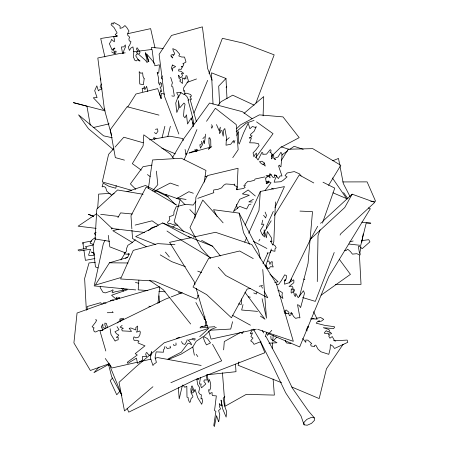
<?xml version="1.0" encoding="UTF-8"?>
<svg xmlns="http://www.w3.org/2000/svg" width="449" height="449" viewBox="0 0 449 449"><rect width="100%" height="100%" fill="white"/><g stroke="black" fill="none" stroke-linecap="round" stroke-linejoin="round"><path stroke-width="0.67" d="M123.711 288.342L123.711 289.302L126.915 289.263L127.219 289.79L111.582 295.24L115.444 298.602L117.161 297.086L116.325 299.017L118.255 298.243L119.204 297.272L119.092 298.765M159.114 295.869L159.406 302.699M317.28 281.618L318.015 235.691L320.109 229.742M266.661 228.788L266.717 225.993L273.295 211.378M263.092 115.864L263.715 96.574L244.048 113.367M275.439 201.938L273.817 241.73L272.706 245.042M194.905 218.135L195.893 197.268L207.387 175.598L238.043 168.263L237.021 189.82M97.663 208.796L98.64 194.108L110.359 193.345M275.012 207.567L284.453 186.599L260.325 191.47L258.983 210.362L248.69 233.233M138.881 280.187L138.18 289.869L147.85 290.57M241.674 298.899L241.276 304.433L238.537 303.855M223.653 349.866L224.287 341.543L240.658 332.372M272.212 348.418L272.633 342.868M272.79 340.785L273.216 335.24M151.262 49.519L151.436 47.448L163.206 48.453M206.697 374.932L206.484 376.98L207.27 379.989L204.447 379.905L203.79 381.184L205.822 383.94L201.55 387.801L200.742 385.758L201.214 383.968L199.435 384.091L200.456 377.34M157.947 303.485L159.704 286.793L111.212 300.768L77.06 313.026L73.905 342.924L90.356 370.487L109.404 363.651M205.614 134.144L204.374 143.759L203.824 140.357L202.319 145.055L200.406 148.153L199.85 144.752L201.152 144.292L201.988 142.821L201.343 141.278M116.196 185.611L115.831 188.26L108.927 186.301L103.191 183.091L102.097 186.846L103.803 186.531L105.605 187.328L106.806 191.179L111.301 195.051L114.181 193.3M101.126 304.085L101.25 303.176L100.368 302.761L87.033 306.577L87.331 309.524M148.417 188.266L152.503 159.956L181.334 158.222L205.956 170.424L204.267 182.159M117.683 322.926L118.244 321.636M359.812 253.163L360.912 246.978M361.771 242.168L363.247 233.923M100.363 286.395L100.144 287.545L102.978 292.248L105.262 292.911L111.161 290.924L112.89 289.757L113.086 290.823L112.037 292.136L112.817 292.815L114.798 291.872L121.892 290.486L123.666 290.688M123.284 53.465L123.913 50.451L125.501 46.842L125.333 44.928L123.873 46.853L121.415 46.977L122.588 53.493M285.693 340.308L285.446 341.414L286.889 343.148L288.219 343.014L289.818 343.749L290.963 342.929M182.412 385.203L179.207 398.92L178.438 388.795L178.825 387.554M238.93 361.888L238.11 365.267L281.568 382.7M162.038 137.837L164.873 126.304M167.847 136.451L170.367 126.309M232.576 321.709L230.719 329.055L209.728 330.228M262.766 220.178L261.621 224.652L263.103 224.006L263.922 224.635L260.336 230.517L262.053 234.249L264.483 236.977L264.124 229.849L266.352 237.818L267.335 231.426L271.482 237.886L271.387 239.951L272.032 241.287L271.308 241.764L270.472 240.978L272.201 244.02L274.973 245.631L276.18 247.747L275.012 248.83L274.951 251.272L271.303 250.553L269.776 252.86M243.021 304.652L241.641 310.018L257.558 311.382M299.567 296.233L308.042 263.35L312.498 211.619L299.96 211.092M175.436 204.671L165.243 194.26L180.128 199.642L174.161 221.75L183.866 231.667M187.188 339.702L186.705 341.414L184.881 344.439L182.535 343.721L181.519 341.566M162.314 75.881L161.545 78.407L162.37 79.035M265.241 336.845L266.65 332.423L267.419 335.397L271.763 330.335M256.985 292.03L256.317 294.016L253.764 292.961M265.398 266.88L271.381 249.015M236.786 135.514L238.15 131.596L238.453 132.129L238.329 142.451L239.233 144.039L243.549 133.016L248.179 123.228L249.941 128.745L252.422 126.489L255.728 127.533L256.166 126.68L254.156 131.215L250.441 134.492L250.828 135.98L252.085 135.755L250.952 137.231L249.212 138.011L250.991 137.894L251.294 138.421L249.627 142.799L254.42 142.905L258.405 143.585L259.09 145.605L255.801 150.028L253.068 152.885L253.921 156.813L254.953 154.737L256.413 153.07L256.474 155.528L256.003 157.223L258.04 159.979L261.98 152.284L262.996 153.227L262.665 154.304L266.526 154.142L270.203 149.674L271.028 150.308L270.792 151.942L269.933 152.441L271.797 153.277L271.477 158.39L271.774 158.918L272.717 156.701L272.403 154.338L273.738 155.646L273.778 158.374L275.428 159.642L274.3 158.475L278.032 156.965L280.928 152.256L282.14 154.377L280.917 166.837L280.097 166.394L279.491 165.142L278.532 165.894L281.972 175.98L280.131 175.924L278.352 178.562L276.646 176.233L274.676 174.543L274.401 177.31L273.144 177.535L269.984 173.617L269.327 174.902L270.096 177.877L267.98 175.632L266.061 175.671L267.408 176.406L266.571 177.883L265.488 177.911L266.51 183.753L269.692 182.03L271.033 182.765L265.073 190.477M322.433 223.136L334.752 188.114L323.016 182.215M234.945 140.554L234.024 143.012L233.553 140.571L230.713 144.247L226.015 145.201L226.459 137.456L224.82 128.504L223.204 130.536L223.484 133.443L223.181 136.176L221.941 130.754L220.897 130.552L220.431 132.573L219.365 133.544L220.347 127.151L219.118 130.67L216.502 124.569M209.021 73.507L222.367 38.317L243.667 43.216L274.176 54.851L255.891 103.068M95.525 238.705L93.022 245.233L95.452 266.919L98.034 267.924M334.213 252.506L315.338 301.386L302.615 297.541M191.285 119.49L192.627 116.28M193.968 113.069L207.663 80.349M101.356 83.946L100.076 86.999L101.788 87.83L101.867 89.003L100.239 89.261L98.404 90.866L96.844 85.871L94.7 90.636L97.085 97.618L93.297 97.775L99.397 104.162L103.152 109.388L104.864 109.056M113.109 150.005L113.911 148.103M184.068 159.861L196.943 129.581M198.346 295.33L196.656 299.141L154.316 281.063L120.59 278.969L133.28 250.362L157.751 243.622L174.958 244.688M245.165 225.145L260.325 191.47M244.688 242.129L246.686 237.684M262.968 263.557L267.913 252.922M289.173 283.106L310.624 239.02L317.696 226.262M340.061 235.102L340.673 233.845L374.792 202.364L352.151 194.181L322.618 221.43M243.313 331.429L242.095 333.719L241.04 332.316M178.034 98.005L181.031 92.488M226.094 87.751L226.762 86.528M102.748 304.214L103.573 302.716L106.015 303.266M290.335 281.4L291.682 278.969M352.151 194.181L344.742 207.539L310.624 239.02M105.06 240.507L103.371 243.51L94.183 285.918L135.75 289.925M111.481 229.097L112.155 227.896M117.902 217.686L120.601 212.882L132.382 214.021M172.612 157.352L183.248 139.431L209.554 103.023L242.342 111.694L252.007 118.609M267.643 182.794L268.727 181.026M281.355 160.405L288.207 149.208L312.745 148.647L340.825 165.305L328.556 185.342M258.804 241.034L259.898 239.25M262.452 235.08L271.196 220.796M274.474 215.436L299.253 174.958L313.8 182.968M120.893 259.965L124.906 253.455M203.969 318.65L205.064 316.876M127.729 107.014L135.968 94.015L157.666 88.605L161.292 98.393M127.443 257.485L109.449 262.805L95.255 285.121L120.573 277.634M276.848 176.075L275.372 178.36L274.148 182.204L280.793 181.727L282.943 180.47L287.04 176.895L285.059 175.621L287.164 172.988L294.286 171.585L299.505 173.886L301.127 176.002M251.575 331.272L250.25 333.287L250.548 333.82L252.568 332.827L250.901 336.699L252.967 338.058L250.694 340.864L252.748 342.318L253.971 344.344L261.015 341.566M343.131 344.299L326.434 368.825L319.188 398.566L291.771 387.004M206.523 121.286L215.397 108.276L236.219 124.575L238.161 149.73L232.762 157.65M195.887 201.141L193.216 205.058L185.291 204.402L176.204 206.742L173.931 211.894L173.915 214.111L173.28 215.346L169.206 216.699L169.812 219.903L167.455 222.306L168.431 224.051L170.261 223.411L172.394 224.377L175.576 224.029M255.633 157.745L273.037 133.662L256.553 121.864M152.503 190.932L157.812 184.651L156.409 171.136M217.905 105.352L221.099 101.665L232.717 95.182L254.151 105.139M113.664 148.647L108.591 154.361L102.277 181.929L131.647 190.342M115.051 147.087L123.812 137.22L143.175 142.765M112.536 378.019L110.207 380.6L116.746 394.783L120.012 391.169M99.128 367.069L93.931 372.659L107.923 364.824L109.152 365.435M213.034 104.05L211.473 72.811L225.987 78.485L218.702 86.113L219.606 104.162M272.902 341.189L276.764 337.177M202.858 138.662L204.312 137.164L204.273 136.681M236.595 128.711L240.557 124.844L259.382 114.865L283.016 116.903L299.197 137.652L280.372 147.631L271.454 156.331M263.035 164.542L264.523 163.094L261.986 161.225L259.466 161.668L261.413 163.728L264.102 164.935L265.23 166.096L264.461 163.122M224.854 396.624L223.198 398.179L224.449 405.565L226.666 411.565L226.128 417.099L222.597 408.674L221.06 400.11L222.081 405.958L220.818 405.576L219.308 403.528L219.387 406.424L220.549 408.949L218.629 410.448L219.791 414.91L218.809 421.302L218.59 421.729L216.525 415.679L214.398 426.55L213.797 425.489L215.89 411.323L214.543 410.588L216.339 395.889L212.472 395.597L212.001 394.093L212.22 392.723L210.985 392.757L209.784 394.127L208.858 391.786L208.628 389.665L209.778 390.203C211.496 386.909 210.704 382.688 209.273 379.444L208.263 382.537L207.881 378.569L206.927 374.864M320.58 223.31L321.596 222.367M199.754 336.649L208.88 328.27L164.194 342.8L135.75 366.996L119.013 382.352L124.485 410.93L152.929 386.735M148.479 230.741L151.992 227.559L157.066 226.217M122.139 325.39L120.102 327.164L123.335 328.298L121.696 329.078L122.218 330.874L131.557 331.39L129.166 328.326L130.906 327.978L135.901 329.942L135.839 327.562L137.574 326.069L137.624 329.482L136.53 332.176L139.712 330.958L140.318 332.019L139.925 334.718L138.668 337.059L135.811 337.912L133.998 336.801L133.471 338.265L134.071 340.325L136.827 340.297L139.044 341.111L138.045 341.807L138.208 343.047L144.971 345.837L135.216 353.66L137.287 355.024L127.23 362.315L127.836 363.376L136.474 358.134L137.45 363.247L138.034 363.129L142.63 359.862L142.558 356.338L146.649 356.708L145.701 354.373L146.273 352.656L146.857 352.544L148.625 354.817L150.712 355.905L151.498 351.623L150.421 357.926L152.946 365.492L154.086 364.049L156.387 362.45L155.101 357.264L156.168 351.881L163.464 352.207L163.425 349.934L164.553 348.452L164.508 346.707M226.094 140.363L229.282 137.641M236.191 131.742L246.293 123.121L254.022 120.405M135.357 239.805L131.731 242.887L127.864 245.306L126.539 248.606L126.523 250.823L125.894 252.057L124.165 253.225L124.94 253.904L127.387 254.252L129.217 253.618L128.206 256.306L127.157 257.619L125.333 258.254M172.669 227.093L175.363 225.179L177.782 225.145M266.156 183.433L269.226 181.25L266.184 181.469M321.035 295.229L350.428 274.378L339.365 259.37M281.585 155.124L287.848 150.718M290.127 149.113L294.117 146.307L303.221 149.326M96.518 213.803L78.132 226.178L96.153 228.356M95.25 237.678L92.359 239.592L90.114 242.87L90.417 243.403L93.65 244.531M117.026 299.219L119.26 297.799M253.438 199.244L248.864 201.859L252.287 202.022M176.743 198.615L188.889 191.701L193.328 193.261M154.462 191.212L170.238 183.057L178.478 185.959M154.445 191.919L156.875 190.662L166.82 195.276M194.832 236.707L188.092 233.098L162.628 222.973L135.665 236.578L155.399 244.43M267.761 261.38L268.872 260.891L269.944 264.394L270.612 262.575L271.999 261.509L272.302 262.036L272.1 264.45L273.239 266.925L270.438 266.695L268.799 268.872L267.121 267.615L265.64 264.961L267.234 268.564M170.901 382.694L221.677 360.828L212.523 344.26M110.241 300.813L112.839 299.708L113.85 300.246M267.38 176.334L271.454 174.667M332.726 160.776L338.501 158.446L339.803 165.221M216.295 327.355L211.266 329.353L203.672 336.598L207.421 338.597L210.502 342.913L206.461 344.888L204.458 341.027L203.088 336.711L196.207 341.285L192.806 346.998L181.222 354.098L168.28 359.514L167.977 358.981L181.368 352.134L188.064 343.221L189.983 343.693L191.594 344.877L190.814 342.941L188.294 340.224L191.448 339.208L194.703 340.134L195.264 338.849L192.099 338.49M169.913 297.406L165.372 299.169L99.998 331.126L105.812 350.995M171.215 296.901L182.249 292.619M176.305 338.467L179.488 337.25M186.997 82.453L196.527 78.951M197.796 198.34L213.847 192.688L213.387 191.397L213.763 189.938L217.782 189.422L221.604 187.839L223.709 185.213L225.853 183.955L233.11 184.466L234.782 184.135L234.148 185.37L237.224 186.705L236.477 189.618L243.431 188.529L245.16 187.356L243.762 185.695L245.435 185.364L244.812 184.376L247.91 181.273L250.525 181.312L254.448 180.262L255.083 179.033L264.826 176.917M186.919 153.603L185.628 154.058L186.969 153.681M189.495 152.699L197.874 149.758M126.972 191.757L145.476 185.459L167.101 196.359L168.459 196.583M96.148 232.576L94.296 233.199L95.351 235.057M171.002 55.104L173.286 54.374L173.151 55.76L174.768 53.728L173.146 50.4L172.786 48.632L176.199 50.159L179.673 54.222L178.797 55.934L181.705 57.023L184.533 57.062L185.993 62.052L182.81 63.78L183.854 63.983L183.119 66.014L181.278 66.772L181.896 67.008L182.541 66.547L181.222 69.371L178.927 69.129L178.567 70.942L181.026 71.34L183.647 73.35L182.547 73.832L181.34 73.367L182.552 75.488L181.396 77.234L180.195 77.845L178.685 75.196L178.466 75.623L179.078 78.373L180.885 79.86L179.707 81.045L182.479 83.469L182.502 77.829L184.668 79.198L184.584 78.238L185.235 77.823L185.931 78.973L185.897 75.679L186.941 75.881L188.4 80.876L183.635 87.931L183.663 91.231L184.623 90.479L184.876 93.347L184.219 94.632L180.717 92.578L176.62 92.662L178.433 95.845L175.744 103.001L176.805 112.458L178.741 108.041L178.326 100.525L179.735 107.861L183.927 103.04L185.05 104.202L183.989 110.173L183.529 116.134L184.954 117.823L186.492 114.837L187.542 123.98L191.128 118.098L192.514 121.634L193.137 126.495L193.642 125.423L192.806 122.667L193.934 123.829L191.79 113.995L187.996 99.936L188.804 100.239L186.907 96.541L184.438 94.206L185.527 93.409L186.655 93.229L190.606 94.481L191.515 96.069L190.034 96.72L191.543 99.369L189.983 99.061L196.415 121.685M188.984 153.126L211.782 146.789M118.906 229.175L112.811 230.707L132.556 242.606M135.155 225.084L152.076 220.818L158.385 225.134M349.771 241.831L353.167 240.99M250.463 288.32L247.096 289.122L231.426 317.774L206.635 294.606L193.019 287.012L208.69 258.355L239.643 250.997L253.253 258.59M259.208 286.243L262.57 285.441M274.681 282.561L278.049 281.759L269.95 274.193M93.111 127.583L109.158 123.845M155.438 129.346L157.487 128.874L157.958 131.321L156.123 133.78L154.4 132.584M137.304 362.248L112.048 367.967L105.274 358.493M139.347 361.782L150.954 359.155M155.045 358.223L157.779 357.606L201.163 365.447M127.712 33.703L150.639 28.635L154.978 47.79M191.179 237.611L169.554 242.342L194.215 281.691L194.995 284.363M193.205 237.167L215.503 232.285L251.816 244.531L276.477 283.88L293.32 341.313L257.67 329.285M256.334 329.212L211.058 339.124L208.706 331.109M250.985 204.132L248.948 204.536L246.658 209.01L239.693 206.366L233.413 211.625L239.749 199.255L249.302 195.248L242.387 193.901L248.145 189.966L255.329 195.994M83.716 248.802L82.818 242.684L91.658 240.984M94.924 258.523L85.405 260.353L83.912 250.16M201.242 326.49L202.606 326.232M204.654 325.851L207.382 325.34M149.517 139.863L169.812 136.199L182.771 138.556L183.203 140.593M151.981 165.125L143.023 166.697L130.395 183.888L135.806 189.315M117.593 35.853L100.699 38.502L104.886 56.972M93.678 244.868L85.237 246.782L86.236 247.304L86.73 248.258L78.014 249.981L79.204 250.924L90.535 249.274L88.61 254.965L88.913 255.492L91.54 255.565L94.442 254.993L93.235 252.871L91.467 252.041L94.312 253.247M314.109 318.61L310.82 319.014M316.107 318.302L320.771 317.583L323.723 319.357L321.389 321.125L318.521 321.563L319.379 320.805L317.78 321.299L316.219 323.201L324.981 325.402L334.365 326.687L334.668 327.22L333.528 328.623L323.308 327.697L328.881 329.544L329.791 331.132L327.568 331.878L326.283 330.644L324.285 332.81L324.588 333.338L327.938 333.697L330.397 332.193L331.609 333.725L328.399 334.353L329.386 335.369L328.724 336.06L329.936 338.181L332.232 336.548L334.651 340.785L347.172 340.078L347.801 342.312L334.516 348.475L332.945 346.207L330.357 344.579L330.15 348.907L328.803 354.323L320.878 351.763L318.094 349.255L315.787 345.101L314.558 345.421L314.654 346.505L311.146 346.022L310.618 344.4L311.679 343.558L307.818 340.19L305.775 340.005L305.82 342.357L302.66 338.484M361.49 240.636L368.752 239.699L369.959 241.82L362.225 248.656L360.962 247.826L360.435 246.647L358.392 246.462L359.396 252.753L360.278 253.865L360.025 254.987L356.77 253.707L352.426 254.128L350.416 251.541L347.661 249.173L345.943 250.694L344.77 250.334M125.204 52.819L119.692 53.51L97.815 57.994L104.421 109.404L111.655 135.598M133.471 51.781L152.071 49.441L153.855 63.337M207.062 374.786L235.994 371.699L235.495 364.066M95.255 262.311L89.02 262.951L84.631 278.498L86.337 310.27M214.858 326.67L199.996 327.888L201.135 326.485L206.08 326.097L205.255 322.214M194.939 151.543L196.527 151.403L197.004 150.303L196.454 149.186M267.166 253.028L268.468 252.944M268.996 343.204L276.971 342.75L271.067 339.197L270.826 336.284M274.182 175.548L276.606 175.514M335.274 284.587L361.024 284.38L359.441 255.223M276.303 284.464L278.61 284.447L281.304 280.72L284.688 274.827L286.552 275.664L286.092 279.048L284.969 280.995L285.104 279.609L284.559 281.012L284.475 284.189L289.033 282.763L293.579 279.867L293.882 280.401L293.826 282.741L289.033 286.501L292.075 286.159L292.984 287.747L292.243 289.773L291.283 288.825L291.098 292.552L291.395 293.079L292.984 291.923L293.59 288.808L294.611 290.177L293.399 292.535L294.157 293.354L294.089 294.55L295.296 296.671L295.784 293.478L298.203 297.715L303.49 290.761L304.478 293.309L300.6 307.593L299.186 305.46L297.524 304.635L299.954 317.813L297.956 317.74L295.65 318.38L293.624 316.528L291.283 312.341L290.84 313.346L291.233 314.687L289.532 315.759L288.78 313.952L288.976 312.358L286.204 309.933L285.244 310.686L286.019 313.66L283.908 310.921M342.772 181.929L367.108 181.879L375.605 201.292L370.739 201.304M107.277 312.717L113.103 312.627L112.497 311.567M109.449 262.805L128.055 262.985M250.991 329.796L254.415 329.886M284.621 313.245L288.802 313.419M290.89 313.509L292.288 313.565M158.907 291.373L165.125 291.822M178.253 292.776L181.705 293.029M310.955 318.7L317.162 319.177L313.554 311.628M361.787 222.143L370.795 223.159L366.21 223.052L360.738 245.379L348.957 244.048M100.677 214.302L118.699 216.48M144.668 232.453L112.098 228.519L97.523 214.751M314.339 417.879L311.196 417.48L306.886 419.349L303.934 422.397L304.074 424.838L307.217 425.237L311.527 423.362L314.48 420.315L314.339 417.879L308.401 410.958L292.445 388.228L280.131 362.747L265.954 336.475M260.341 258.787L258.377 250.065L239.137 213.123L213.511 209.694L217.035 216.469M248.235 296.873L250.312 297.154M109.59 241.321L95.081 238.991L96.821 209.054L117.571 189.978L143.085 194.271M177.276 198.02L186.094 199.463M95.452 319.778L96.636 320.008L95.8 321.944L92.107 326.799L94.105 327.916L93.319 328.921L94.251 331.688L95.71 331.985L98.887 330.419L102.681 330.61L102.961 329.964L101.244 326.917L102.843 324.088L102.911 327.613L105.257 328.331L106.116 327.568L104.875 325.098L104.864 323.1L106.323 323.403L107.687 327.776M164.654 94.11L161.314 93.414L160.995 98.522L160.478 97.012M197.521 295.218L198.885 295.504M205.03 176.182L207.062 176.614M135.441 282.488L138.836 283.24M112.329 137.776L103.584 135.828L78.564 114.832L88.431 128.672L113.457 149.674M158.968 115.118L127.146 106.733L110.308 129.699L115.337 157.61L124.468 160.136M105.251 110.881L73.395 102.647L86.943 106.183L90.266 125.192M171.81 95.85L173.084 96.198L174.347 95.979L172.792 86.837L171.731 86.528L171.844 84.373L172.438 82.902L170.676 77.38M277.942 290.486L279.794 291.019L282.404 292.72L282 295.139L282.904 298.462L279.458 295.594M148.832 306.156L150.404 306.616M281.113 146.772L289.111 149.399M185.358 266.633L171.686 261.649L160.237 254.886M197.728 271.14L201.635 272.565M93.515 216.272L88.397 214.319L93.577 216.311M125.383 252.866L109.831 246.883L108.26 235.371M127.976 253.865L129.273 254.364M220.341 255.93L212.596 246.22L187.132 236.09L162.628 222.973M271.449 188.221L273.368 189.012M161.842 148.198L175.402 153.861M333.568 340.263L335.482 341.072M332.945 192.789L347.128 198.834M368.404 207.909L370.335 208.734L328.797 276.595L299.674 346.942L268.727 333.747M303.619 278.964L304.854 279.581M253.275 241.27L266.891 248.482M201.567 240.316L212.596 246.22M232.223 315.17L250.413 325.183M111.577 51.86L114.568 53.627L115.399 53.633L116.184 51.59L115.881 51.063L115.045 51.343L114.265 53.094L114.097 51.18L113.193 49.592L114.888 48.514L114.59 47.987L113.288 48.666L112.233 50.344L109.343 43.66L110.791 41.673L111.532 39.389L114.304 41.813L114.54 39.753L113.586 36.498L117.155 36.262L115.202 34.466L117.122 32.962L114.074 27.58L111.026 24.706L111.902 22.994L112.508 23.163L113.025 24.162L113.664 23.769L113.9 22.45L119.282 25.391L120.164 26.39L120.051 28.366L122.594 27.686L124.929 25.565L126.753 27.49L128.998 31.071L128.111 32.496L127.544 35.016L129.795 37.34L128.975 38.547L129.003 40.006L129.492 41.039L130.653 41.274L130.956 41.802L129.615 45.259L128.324 46.932L129.402 50.434L130.985 47.992L132.932 46.898L133.808 52.168L133.331 57.32L134.178 58.527L134.318 59.869L136.154 60.929L137.888 59.633L139.055 60.8L140.054 61.002L137.742 59.01L135.772 55.923L136.507 54.105L137.905 53.992L136.479 52.297L137.961 51.652L136.445 49.003L137.102 47.717L140.043 52.062L139.465 53.594L138.427 54.093L145.919 60.744L146.497 62.069L147.351 62.439L146.711 58.37L145.341 54.043L145.476 52.662L148.832 61.788L146.599 53.824L153.738 62.288L154.72 63.842L154.815 65.79L159.339 64.802L159.721 66.155L159.283 67.142L158.744 72.676L157.953 73.462L157.178 72.373L158.727 78.822L158.317 82.47L159.827 85.119L160.097 82.352L161.747 83.621L161.202 86.926L159.996 87.039L160.955 88.739L161.371 91.068L161.219 91.686L160.546 90.44L159.619 94.486L160.304 96.507M176.928 205.154L146.2 186.997L130.979 215.761L131.866 228.861M146.38 246.697L132.522 238.509L131.961 230.236M210.362 257.704L173.858 235.714L166.983 231.011M149.41 280.249L163.273 289.706L190.662 324.004M260.409 316.113L265 319.25L244.918 292.215M307.604 326.238L308.716 327.04L306.925 328.258L307.049 330.907L306.072 330.088M141.272 170.12L132.332 163.649L143.113 145.88L143.787 134.823L170.048 153.844L173.903 158.738M147.418 174.571L150.207 176.597M194.799 149.354L196.993 151.072M121.135 320.474L120.54 320.002L123.447 319.43L123.419 318.257L119.939 318.942L119.776 320.687L120.315 321.798M156.05 138.893L154.675 137.731L153.412 137.95L154.579 139.594M180.128 199.642L184.982 204.598M189.837 209.56L195.175 215.015M188.72 236.623L190.174 238.11M170.917 55.637L172.798 57.573L172.579 58L171.018 56.243M223.125 222.839L202.774 200.052L189.978 227.576L201.197 248.061L210.446 258.422M218.309 267.222L225.712 275.506L267.789 297.805L264.158 291.176M197.56 378.782L198.273 379.63L198.194 378.67M165.434 252.102L169.307 256.963M182.928 384.989L184.741 387.285L186.818 386.308L186.997 397.163L188.226 397.623L188.204 399.279L189.495 402.36L190.236 402.035L191.134 398.493L192.862 396.905L192.778 395.951L191.055 392.892L190.853 388.514L192.009 392.976L193.272 392.752L193.407 391.371L192.071 388.812L191.426 386.275L192.166 385.949L194.451 391.573L195.023 389.334L197.728 397.747L201.702 404.291L202.611 401.198L201.943 398.224L200.984 398.976L201.393 394.823L199.973 394.261L198.621 392.398L199.766 387.919L197.588 384.366L196.83 378.872M263.58 215.256L265.645 217.922L266.437 215.256L265.118 212.096M165.833 346.729L167.18 348.525L170.665 347.835L170.048 346.19M196.235 354.362L197.829 356.596M121.685 288.247L123.694 291.087M343.592 192.593L347.969 198.823M332.383 177.939L346.83 198.935M262.267 330.616L263.743 332.962M117.026 326.614L118.991 329.746L114.95 331.721L116.527 333.781L118.805 335.089L117.879 336.301L116.229 337.367L118.272 337.553L118.138 339.831L115.999 340.359L115.14 341.122L110.976 334.415L110.1 328.685M253.359 329.123L259.999 340.51L273.463 367.271L285.665 392.824L301.01 415.97L304.074 424.838M211.552 124.71L212.613 126.567L211.737 128.274L211.198 126.523M121.466 394.469L111.633 376.677L108.4 363.903M261.52 286.355L262.508 288.168M195.843 302.491L206.417 322.141M249.616 244.278L243.526 232.582L239.137 213.123M350.018 196.527L343.317 183.512L340.061 166.579M260.392 341.751L264.882 352.734L194.12 380.196L128.745 412.154L127.162 408.281M121.875 395.356L111.049 368.87L109.691 364.234M212.13 80.27L207.634 68.467L202.392 26.867L171.529 35.443L159.109 54.368L164.351 95.974L178.837 133.998M100.189 78.132L100.907 80.102M82.818 242.684L83.261 243.964M196.174 288.37L207.73 327.77M173.51 344.327L173.825 345.444L176.148 344.984L175.957 342.957M236.331 204.43L237.403 208.482M262.087 298.731L266.476 318.184L262.766 269.523M147.783 91.54L146.61 86.281L144.859 89.699L144.303 86.298L143.731 88.582L142.17 88.228L142.647 91.826M204.289 317.69L204.699 319.632M185.072 149.444L186.223 154.888M192.795 347.032L194.361 355.198M273.104 379.051L274.361 395.098L246.282 394.362L225.061 406.255L222.44 372.771M225.987 78.485L226.992 98.617M209.004 138.084L208.953 143.119L209.84 147.659L208.443 149.264L210.845 147.165L210.733 140.307L209.745 137.759L209.004 138.084M144.157 78.743L143.399 84.709L139.751 83.991L139.19 71.649L140.75 73.282L142.619 72.794L143.012 76.352L144.157 78.743M172.422 65.026L171.406 68.119L172.702 71.195L172.45 68.321L175.632 66.598L172.422 65.026"/></g></svg>
